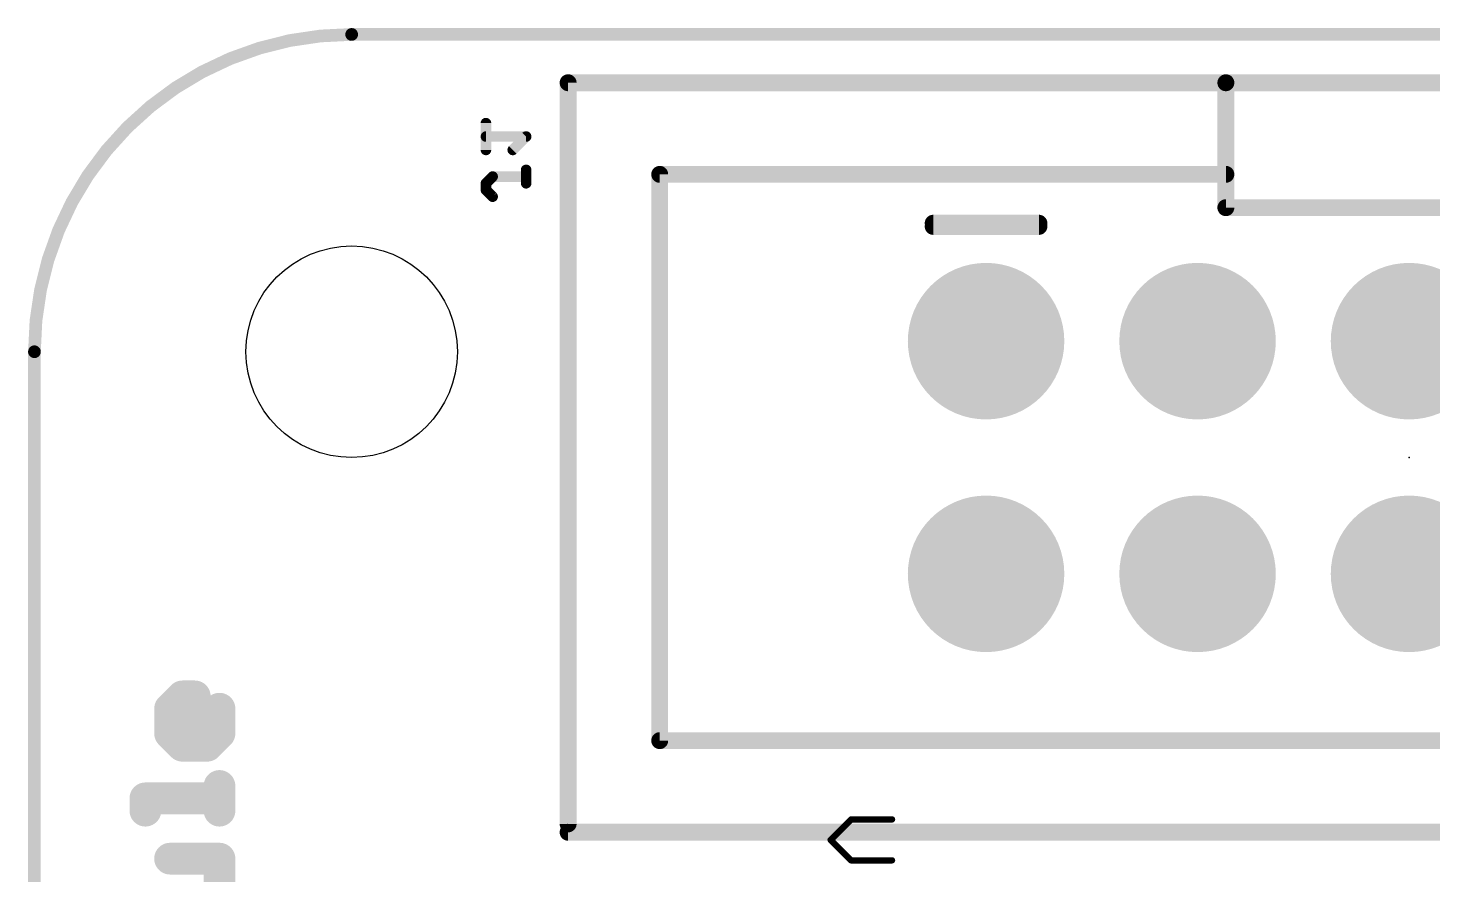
# Model space of a CAD drawing. Extents: x -0.1 to 33.1, y -0.1 to 43.3.
# Drawn here: x -0.08 to 16.8, y 33.09 to 43.26 of the extents above; entities that cross this region are included whole.
import ezdxf

# ---------------------------------------------------------------- set-up
doc = ezdxf.new("R2010")
doc.units = 0
for name, color, linetype in [('17', 94, 'CONTINUOUS'), ('20', 178, 'CONTINUOUS'), ('21', 250, 'CONTINUOUS'), ('22', 250, 'CONTINUOUS'), ('24', 178, 'CONTINUOUS'), ('25', 250, 'CONTINUOUS'), ('26', 250, 'CONTINUOUS'), ('28', 250, 'CONTINUOUS'), ('52', 250, 'CONTINUOUS')]:
    doc.layers.add(name, color=color, linetype=linetype)

# ---------------------------------------------------------------- blocks, each defined once
blk = doc.blocks.new('RECT')
blk.add_solid([(-0.5, -0.5), (0.5, -0.5), (-0.5, 0.5), (0.5, 0.5)])
blk = doc.blocks.new('ROUNDP')
at = {"const_width": 0.5}
blk.add_lwpolyline([(0, -0.25, 1), (0, 0.25, 1), (0, -0.25)], format="xyb", dxfattribs=at)

msp = doc.modelspace()

# ---------------------------------------------------------------- linework, layer by layer
at = {"layer": '20'}
for points, const_width in [([(3.81, 43.18, 0.4142), (0, 39.37)], 0.1524), ([(3.81, 43.2181, 1), (3.81, 43.1419)], 0.0762), ([(3.81, 43.1419, 1), (3.81, 43.2181)], 0.0762), ([(0.0381, 39.37, 1), (-0.0381, 39.37)], 0.0762), ([(-0.0381, 39.37, 1), (0.0381, 39.37)], 0.0762)]:
    msp.add_lwpolyline(points, format="xyb", dxfattribs=dict(at, const_width=const_width))
at = {"layer": '20', "const_width": 0.1524}
for points in [[(29.21, 43.18), (3.81, 43.18)], [(0, 39.37), (0, 3.81)]]:
    msp.add_lwpolyline(points, dxfattribs=at)
at = {"layer": '20'}
msp.add_circle((3.81, 39.37), 1.27, dxfattribs=at)
at = {"layer": '21', "const_width": 0.2032}
msp.add_lwpolyline([(10.795, 40.913), (12.065, 40.913)], dxfattribs=at)
at = {"layer": '21', "const_width": 0.1016}
for points in [[(10.795, 40.9638, 1), (10.795, 40.8622)], [(12.065, 40.8622, 1), (12.065, 40.9638)]]:
    msp.add_lwpolyline(points, format="xyb", dxfattribs=at)
at = {"layer": '22', "const_width": 0.2032}
for points in [[(14.31, 42.6), (6.41, 42.6)], [(6.41, 42.6), (6.41, 33.7)], [(18.71, 42.6), (14.31, 42.6)], [(14.31, 42.6), (14.31, 41.1)], [(14.31, 41.1), (18.71, 41.1)], [(10.795, 40.875), (12.065, 40.875)], [(6.41, 33.6), (26.61, 33.6)]]:
    msp.add_lwpolyline(points, dxfattribs=at)
at = {"layer": '22', "const_width": 0.1016}
for points in [[(6.41, 42.6508, 1), (6.41, 42.5492)], [(6.4608, 42.6, 1), (6.3592, 42.6)], [(14.31, 42.6508, 1), (14.31, 42.5492)], [(14.3608, 42.6, 1), (14.2592, 42.6)], [(14.31, 42.5492, 1), (14.31, 42.6508)], [(14.31, 41.1508, 1), (14.31, 41.0492)], [(14.2592, 41.1, 1), (14.3608, 41.1)], [(10.795, 40.9258, 1), (10.795, 40.8242)], [(12.065, 40.8242, 1), (12.065, 40.9258)], [(6.3592, 33.7, 1), (6.4608, 33.7)], [(6.41, 33.6508, 1), (6.41, 33.5492)]]:
    msp.add_lwpolyline(points, format="xyb", dxfattribs=at)
at = {"layer": '24'}
msp.add_point((16.51, 38.1), dxfattribs=at)
at = {"layer": '25', "const_width": 0.381}
for points in [[(1.6293, 35.0836), (1.7776, 35.2319)], [(1.6293, 34.787), (1.6293, 35.0836)], [(1.7776, 35.2319), (1.9259, 35.2319)], [(1.9259, 35.2319), (1.9259, 34.6387)], [(2.2225, 35.0836), (2.2225, 34.787)], [(1.7776, 34.6387), (1.6293, 34.787)], [(2.2225, 34.787), (2.0742, 34.6387)], [(2.0742, 34.6387), (1.7776, 34.6387)], [(2.2225, 33.8591), (2.2225, 34.1557)], [(1.3327, 33.8591), (1.3327, 34.0074)], [(1.3327, 34.0074), (2.2225, 34.0074)], [(2.2225, 33.2829), (1.6293, 33.2829)], [(2.2225, 32.838), (2.2225, 33.2829)]]:
    msp.add_lwpolyline(points, dxfattribs=at)
at = {"layer": '25', "const_width": 0.1905}
for points in [[(1.7246, 35.0836, 1), (1.5341, 35.0836)], [(1.7776, 35.3271, 1), (1.7776, 35.1366)], [(1.845, 35.1645, 1), (1.7103, 35.2992)], [(2.0212, 35.2319, 1), (1.8307, 35.2319)], [(1.9259, 35.1366, 1), (1.9259, 35.3271)], [(2.3178, 35.0836, 1), (2.1273, 35.0836)], [(1.562, 35.151, 1), (1.6967, 35.0163)], [(1.6967, 34.8544, 1), (1.562, 34.7197)], [(2.2899, 34.7197, 1), (2.1551, 34.8544)], [(1.5341, 34.787, 1), (1.7246, 34.787)], [(1.7776, 34.734, 1), (1.7776, 34.5435)], [(1.7103, 34.5714, 1), (1.845, 34.7061)], [(2.0069, 34.7061, 1), (2.1416, 34.5714)], [(2.0742, 34.5435, 1), (2.0742, 34.734)], [(2.1273, 34.787, 1), (2.3178, 34.787)], [(1.8307, 34.6387, 1), (2.0212, 34.6387)], [(2.3178, 34.1557, 1), (2.1273, 34.1557)], [(1.428, 34.0074, 1), (1.2375, 34.0074)], [(1.3327, 34.1027, 1), (1.3327, 33.9122)], [(2.2225, 33.9122, 1), (2.2225, 34.1027)], [(1.2375, 33.8591, 1), (1.428, 33.8591)], [(2.1273, 33.8591, 1), (2.3178, 33.8591)], [(1.6293, 33.3782, 1), (1.6293, 33.1877)], [(2.3178, 33.2829, 1), (2.1273, 33.2829)], [(2.2225, 33.1877, 1), (2.2225, 33.3782)]]:
    msp.add_lwpolyline(points, format="xyb", dxfattribs=at)
at = {"layer": '26', "const_width": 0.127}
for points in [[(5.4229, 41.7932), (5.4229, 42.1152)], [(5.9059, 41.9542), (5.4229, 41.9542)], [(5.7449, 41.7932), (5.9059, 41.9542)], [(5.4229, 41.3929), (5.5034, 41.4734)], [(5.5034, 41.4734), (5.9059, 41.4734)], [(5.9059, 41.3929), (5.9059, 41.5539)], [(5.4229, 41.3124), (5.4229, 41.3929)], [(5.5034, 41.2319), (5.4229, 41.3124)]]:
    msp.add_lwpolyline(points, dxfattribs=at)
at = {"layer": '26', "const_width": 0.0635}
for points in [[(5.4229, 41.9859, 1), (5.4229, 41.9224)], [(5.4546, 42.1152, 1), (5.3912, 42.1152)], [(5.9284, 41.9317, 1), (5.8835, 41.9766)], [(5.9059, 41.9224, 1), (5.9059, 41.9859)], [(5.7225, 41.8156, 1), (5.7674, 41.7707)], [(5.3912, 41.7932, 1), (5.4546, 41.7932)], [(5.5034, 41.5051, 1), (5.5034, 41.4416)], [(5.5259, 41.4509, 1), (5.4809, 41.4958)], [(5.9377, 41.5539, 1), (5.8742, 41.5539)], [(5.9059, 41.4416, 1), (5.9059, 41.5051)], [(5.4004, 41.4153, 1), (5.4454, 41.3704)], [(5.4454, 41.3348, 1), (5.4004, 41.2899)], [(5.4546, 41.3929, 1), (5.3912, 41.3929)], [(5.3912, 41.3124, 1), (5.4546, 41.3124)], [(5.8742, 41.3929, 1), (5.9377, 41.3929)], [(5.4809, 41.2094, 1), (5.5259, 41.2543)]]:
    msp.add_lwpolyline(points, format="xyb", dxfattribs=at)
at = {"layer": '28', "const_width": 0.0762}
for points in [[(9.5631, 33.5082), (9.8088, 33.754)], [(9.8088, 33.754), (10.3003, 33.754)], [(9.8088, 33.2625), (9.5631, 33.5082)], [(10.3003, 33.2625), (9.8088, 33.2625)]]:
    msp.add_lwpolyline(points, dxfattribs=at)
at = {"layer": '28', "const_width": 0.0381}
for points in [[(9.8088, 33.773, 1), (9.8088, 33.7349)], [(9.8223, 33.7405, 1), (9.7954, 33.7675)], [(10.3003, 33.7349, 1), (10.3003, 33.773)], [(9.5766, 33.5217, 1), (9.5496, 33.4948)], [(9.5496, 33.5217, 1), (9.5766, 33.4948)], [(9.8088, 33.2816, 1), (9.8088, 33.2435)], [(9.7954, 33.249, 1), (9.8223, 33.276)], [(10.3003, 33.2435, 1), (10.3003, 33.2816)]]:
    msp.add_lwpolyline(points, format="xyb", dxfattribs=at)
at = {"layer": '52', "const_width": 0.2032}
for points in [[(7.51, 41.5), (7.51, 34.7)], [(7.51, 41.5), (14.31, 41.5)], [(7.51, 34.7), (25.51, 34.7)]]:
    msp.add_lwpolyline(points, dxfattribs=at)
at = {"layer": '52', "const_width": 0.1016}
for points in [[(7.5608, 41.5, 1), (7.4592, 41.5)], [(7.51, 41.5508, 1), (7.51, 41.4492)], [(14.31, 41.4492, 1), (14.31, 41.5508)], [(7.51, 34.7508, 1), (7.51, 34.6492)], [(7.4592, 34.7, 1), (7.5608, 34.7)]]:
    msp.add_lwpolyline(points, format="xyb", dxfattribs=at)

# ---------------------------------------------------------------- block references
at = {"layer": '17', "xscale": 1.8796, "yscale": 1.8796}
for p in [(11.43, 39.497), (11.43, 39.497), (13.97, 39.497), (13.97, 39.497), (16.51, 39.497), (16.51, 39.497), (11.43, 36.703), (11.43, 36.703), (13.97, 36.703), (13.97, 36.703), (16.51, 36.703), (16.51, 36.703)]:
    msp.add_blockref('ROUNDP', p, dxfattribs=at)
at = {"layer": '52', "xscale": 0.508, "yscale": 0.508}
for p in [(11.43, 39.37), (13.97, 39.37), (16.51, 39.37), (11.43, 36.83), (13.97, 36.83), (16.51, 36.83)]:
    msp.add_blockref('RECT', p, dxfattribs=at)

doc.saveas('drawing.dxf')
